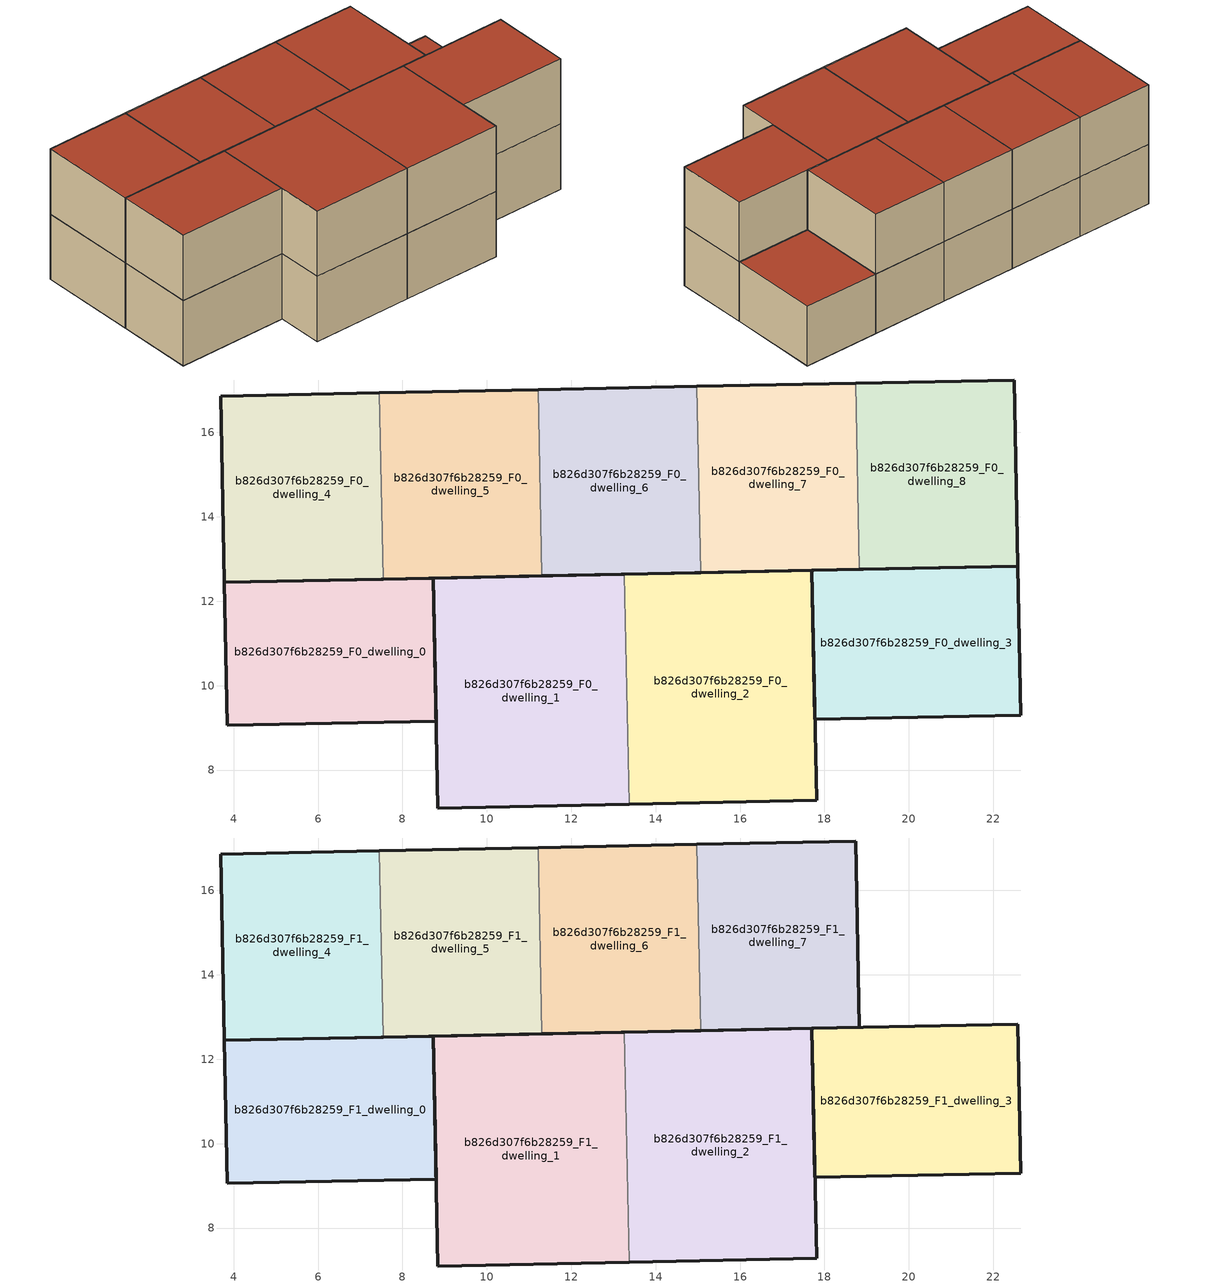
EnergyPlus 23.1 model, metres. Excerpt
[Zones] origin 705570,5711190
b826d307f6b28259_F0_dwelling_0
 floor ground (EU_floor_Construction): 8.8,9.16 8.73,12.55 3.78,12.45 3.85,9.06 z0
 wall outside (EU_wall_Construction): 8.73,12.55 8.8,9.16 3.85,9.06 3.78,12.45 8.73,12.55 z0:3
b826d307f6b28259_F0_dwelling_1
 floor ground (EU_floor_Construction): 13.37,7.19 13.26,12.64 8.73,12.55 8.84,7.1 z0
 wall outside (EU_wall_Construction): 13.37,7.19 8.84,7.1 8.73,12.55 13.26,12.64 z0:3
 wall to b826d307f6b28259_F0_dwelling_2 (EU_wall_Construction): 13.26,12.64 13.37,7.19 z0:3
b826d307f6b28259_F0_dwelling_2
 floor ground (EU_floor_Construction): 17.81,7.29 17.7,12.73 13.26,12.64 13.37,7.19 z0
 wall outside (EU_wall_Construction): 13.26,12.64 17.7,12.73 17.81,7.29 13.37,7.19 z0:3
b826d307f6b28259_F0_dwelling_3
 floor ground (EU_floor_Construction): 22.65,9.3 22.58,12.83 17.7,12.73 17.77,9.2 z0
 wall outside (EU_wall_Construction): 22.58,12.83 22.65,9.3 17.77,9.2 17.7,12.73 22.58,12.83 z0:3
b826d307f6b28259_F0_dwelling_4
 floor ground (EU_floor_Construction): 7.54,12.53 7.45,16.93 3.69,16.86 3.78,12.45 z0
 wall outside (EU_wall_Construction): 7.54,12.53 3.78,12.45 3.69,16.86 7.45,16.93 z0:3
 wall to b826d307f6b28259_F0_dwelling_5 (EU_wall_Construction): 7.45,16.93 7.54,12.53 z0:3
b826d307f6b28259_F0_dwelling_5
 floor ground (EU_floor_Construction): 11.3,12.6 11.21,17.01 7.45,16.93 7.54,12.53 z0
 wall outside (EU_wall_Construction): 11.3,12.6 7.54,12.53 / 7.45,16.93 11.21,17.01 z0:3
 wall to b826d307f6b28259_F0_dwelling_6 (EU_wall_Construction): 11.21,17.01 11.3,12.6 z0:3
b826d307f6b28259_F0_dwelling_6
 floor ground (EU_floor_Construction): 15.06,12.68 14.97,17.09 11.21,17.01 11.3,12.6 z0
 wall outside (EU_wall_Construction): 15.06,12.68 11.3,12.6 / 11.21,17.01 14.97,17.09 z0:3
 wall to b826d307f6b28259_F0_dwelling_7 (EU_wall_Construction): 14.97,17.09 15.06,12.68 z0:3
b826d307f6b28259_F0_dwelling_7
 floor ground (EU_floor_Construction): 18.82,12.75 18.73,17.17 14.97,17.09 15.06,12.68 z0
 wall outside (EU_wall_Construction): 18.82,12.75 15.06,12.68 / 14.97,17.09 18.73,17.17 z0:3
 wall to b826d307f6b28259_F0_dwelling_8 (EU_wall_Construction): 18.73,17.17 18.82,12.75 z0:3
b826d307f6b28259_F0_dwelling_8
 floor ground (EU_floor_Construction): 22.58,12.83 22.5,17.24 18.73,17.17 18.82,12.75 z0
 wall outside (EU_wall_Construction): 18.73,17.17 22.5,17.24 22.58,12.83 18.82,12.75 z0:3
 roof outside (EU_roof_Construction): 22.5,17.24 22.58,12.83 18.82,12.75 18.73,17.17 z3
b826d307f6b28259_F1_dwelling_0
 floor to b826d307f6b28259_F0_dwelling_0 (EU_floor_Construction): 8.8,9.16 8.73,12.55 3.78,12.45 3.85,9.06 z3
 wall outside (EU_wall_Construction): 8.73,12.55 8.8,9.16 3.85,9.06 3.78,12.45 8.73,12.55 z3:6
 roof outside (EU_roof_Construction): 8.73,12.55 8.8,9.16 3.85,9.06 3.78,12.45 z6
b826d307f6b28259_F1_dwelling_1
 floor to b826d307f6b28259_F0_dwelling_1 (EU_floor_Construction): 13.37,7.19 13.26,12.64 8.73,12.55 8.84,7.1 z3
 wall outside (EU_wall_Construction): 13.37,7.19 8.84,7.1 8.73,12.55 13.26,12.64 z3:6
 wall to b826d307f6b28259_F1_dwelling_2 (EU_wall_Construction): 13.26,12.64 13.37,7.19 z3:6
 roof outside (EU_roof_Construction): 13.26,12.64 13.37,7.19 8.84,7.1 8.73,12.55 z6
b826d307f6b28259_F1_dwelling_2
 floor to b826d307f6b28259_F0_dwelling_2 (EU_floor_Construction): 17.81,7.29 17.7,12.73 13.26,12.64 13.37,7.19 z3
 wall outside (EU_wall_Construction): 13.26,12.64 17.7,12.73 17.81,7.29 13.37,7.19 z3:6
 roof outside (EU_roof_Construction): 17.7,12.73 17.81,7.29 13.37,7.19 13.26,12.64 z6
b826d307f6b28259_F1_dwelling_3
 floor to b826d307f6b28259_F0_dwelling_3 (EU_floor_Construction): 22.65,9.3 22.58,12.83 17.7,12.73 17.77,9.2 z3
 wall outside (EU_wall_Construction): 22.58,12.83 22.65,9.3 17.77,9.2 17.7,12.73 22.58,12.83 z3:6
 roof outside (EU_roof_Construction): 22.58,12.83 22.65,9.3 17.77,9.2 17.7,12.73 z6
b826d307f6b28259_F1_dwelling_4
 floor to b826d307f6b28259_F0_dwelling_4 (EU_floor_Construction): 7.54,12.53 7.45,16.93 3.69,16.86 3.78,12.45 z3
 wall outside (EU_wall_Construction): 7.54,12.53 3.78,12.45 3.69,16.86 7.45,16.93 z3:6
 wall to b826d307f6b28259_F1_dwelling_5 (EU_wall_Construction): 7.45,16.93 7.54,12.53 z3:6
 roof outside (EU_roof_Construction): 7.45,16.93 7.54,12.53 3.78,12.45 3.69,16.86 z6
b826d307f6b28259_F1_dwelling_5
 floor to b826d307f6b28259_F0_dwelling_5 (EU_floor_Construction): 11.3,12.6 11.21,17.01 7.45,16.93 7.54,12.53 z3
 wall outside (EU_wall_Construction): 11.3,12.6 7.54,12.53 / 7.45,16.93 11.21,17.01 z3:6
 wall to b826d307f6b28259_F1_dwelling_6 (EU_wall_Construction): 11.21,17.01 11.3,12.6 z3:6
 roof outside (EU_roof_Construction): 11.21,17.01 11.3,12.6 7.54,12.53 7.45,16.93 z6
b826d307f6b28259_F1_dwelling_6
 floor to b826d307f6b28259_F0_dwelling_6 (EU_floor_Construction): 15.06,12.68 14.97,17.09 11.21,17.01 11.3,12.6 z3
 wall outside (EU_wall_Construction): 15.06,12.68 11.3,12.6 / 11.21,17.01 14.97,17.09 z3:6
 wall to b826d307f6b28259_F1_dwelling_7 (EU_wall_Construction): 14.97,17.09 15.06,12.68 z3:6
 roof outside (EU_roof_Construction): 14.97,17.09 15.06,12.68 11.3,12.6 11.21,17.01 z6
b826d307f6b28259_F1_dwelling_7
 floor to b826d307f6b28259_F0_dwelling_7 (EU_floor_Construction): 18.82,12.75 18.73,17.17 14.97,17.09 15.06,12.68 z3
 wall outside (EU_wall_Construction): 14.97,17.09 18.73,17.17 18.82,12.75 15.06,12.68 z3:6
 roof outside (EU_roof_Construction): 18.73,17.17 18.82,12.75 15.06,12.68 14.97,17.09 z6
[Building]
EU S2 Campaign: North Axis=0; Terrain=City; Solar Distribution=FullExterior
[Site:Location]
London: Latitude=51.5; Longitude=-0.5; Time Zone=0; Elevation=25
[SizingPeriod:WeatherFileDays]
AnnualSizingPeriod: Begin Month=1; Begin Day of Month=1; End Month=12; End Day of Month=31; Day of Week for Start Day=Monday; Use Weather File Daylight Saving Period=No; Use Weather File Rain and Snow Indicators=No
[MATERIAL]
EU_InternalMass_Material: Roughness=MediumRough; Thickness=0.1; Conductivity=1; Density=1800; Specific Heat=900; Thermal Absorptance=0.9; Solar Absorptance=0.7; Visible Absorptance=0.7
[MATERIAL:NOMASS] Roughness=MediumRough; Thermal Absorptance=0.9; Solar Absorptance=0.7; Visible Absorptance=0.7
Name | Thermal Resistance
EU_wall_NoMass | 1.04674
EU_roof_NoMass | 4.32442
EU_floor_NoMass | 2.04616
[CONSTRUCTION]
EU_wall_Construction: EU_wall_NoMass
EU_roof_Construction: EU_roof_NoMass
EU_floor_Construction: EU_floor_NoMass
EU_InternalMass_Construction: EU_InternalMass_Material
[ZONE] Type=1; Multiplier=1; Ceiling Height=autocalculate; Floor Area=autocalculate; Part of Total Floor Area=Yes
Name | Volume
b826d307f6b28259_F0_dwelling_0; b826d307f6b28259_F1_dwelling_0 | 50.3643
b826d307f6b28259_F0_dwelling_1; b826d307f6b28259_F1_dwelling_1 | 74.0823
b826d307f6b28259_F0_dwelling_2; b826d307f6b28259_F1_dwelling_2 | 72.6724
b826d307f6b28259_F0_dwelling_3; b826d307f6b28259_F1_dwelling_3 | 51.7749
b826d307f6b28259_F0_dwelling_4; b826d307f6b28259_F1_dwelling_4; b826d307f6b28259_F0_dwelling_7; b826d307f6b28259_F1_dwelling_7; b826d307f6b28259_F0_dwelling_8 | 49.7783
b826d307f6b28259_F0_dwelling_5; b826d307f6b28259_F1_dwelling_5 | 49.7791
b826d307f6b28259_F0_dwelling_6; b826d307f6b28259_F1_dwelling_6 | 49.7915
[INTERNALMASS] Construction=EU_InternalMass_Construction
Name | Zone or ZoneList | Surface Area
b826d307f6b28259_F0_dwelling_0_EU_InternalMass | b826d307f6b28259_F0_dwelling_0 | 16.7882
b826d307f6b28259_F0_dwelling_1_EU_InternalMass | b826d307f6b28259_F0_dwelling_1 | 24.6945
b826d307f6b28259_F0_dwelling_2_EU_InternalMass | b826d307f6b28259_F0_dwelling_2 | 24.2186
b826d307f6b28259_F0_dwelling_3_EU_InternalMass | b826d307f6b28259_F0_dwelling_3 | 17.2582
b826d307f6b28259_F0_dwelling_4_EU_InternalMass | b826d307f6b28259_F0_dwelling_4 | 16.5929
b826d307f6b28259_F0_dwelling_5_EU_InternalMass | b826d307f6b28259_F0_dwelling_5 | 16.5929
b826d307f6b28259_F0_dwelling_6_EU_InternalMass | b826d307f6b28259_F0_dwelling_6 | 16.5973
b826d307f6b28259_F0_dwelling_7_EU_InternalMass | b826d307f6b28259_F0_dwelling_7 | 16.5929
b826d307f6b28259_F0_dwelling_8_EU_InternalMass | b826d307f6b28259_F0_dwelling_8 | 16.5928
b826d307f6b28259_F1_dwelling_0_EU_InternalMass | b826d307f6b28259_F1_dwelling_0 | 16.7882
b826d307f6b28259_F1_dwelling_1_EU_InternalMass | b826d307f6b28259_F1_dwelling_1 | 24.6945
b826d307f6b28259_F1_dwelling_2_EU_InternalMass | b826d307f6b28259_F1_dwelling_2 | 24.2184
b826d307f6b28259_F1_dwelling_3_EU_InternalMass | b826d307f6b28259_F1_dwelling_3 | 17.2582
b826d307f6b28259_F1_dwelling_4_EU_InternalMass | b826d307f6b28259_F1_dwelling_4 | 21.8297
b826d307f6b28259_F1_dwelling_5_EU_InternalMass | b826d307f6b28259_F1_dwelling_5 | 19.6547
b826d307f6b28259_F1_dwelling_6_EU_InternalMass | b826d307f6b28259_F1_dwelling_6 | 19.9327
b826d307f6b28259_F1_dwelling_7_EU_InternalMass | b826d307f6b28259_F1_dwelling_7 | 21.5516
[OTHEREQUIPMENT] Fuel Type=Electricity; Design Level Calculation Method=Watts/Area; Power per Zone Floor Area=1; Fraction Latent=0; Fraction Radiant=0; Fraction Lost=0; Carbon Dioxide Generation Rate=0; EndUse Subcategory=EU_Step8_InternalGains
Name | Zone or ZoneList or Space or SpaceList | Schedule
EU_Step8_InternalGain_b826d307f6b28259_F0_dwelling_0_f000 | b826d307f6b28259_F0_dwelling_0 | EU_Step8_GainSchedule_b826d307f6b28259_F0_dwelling_0_f000
EU_Step8_InternalGain_b826d307f6b28259_F0_dwelling_1_f000 | b826d307f6b28259_F0_dwelling_1 | EU_Step8_GainSchedule_b826d307f6b28259_F0_dwelling_1_f000
EU_Step8_InternalGain_b826d307f6b28259_F0_dwelling_2_f000 | b826d307f6b28259_F0_dwelling_2 | EU_Step8_GainSchedule_b826d307f6b28259_F0_dwelling_2_f000
EU_Step8_InternalGain_b826d307f6b28259_F0_dwelling_3_f000 | b826d307f6b28259_F0_dwelling_3 | EU_Step8_GainSchedule_b826d307f6b28259_F0_dwelling_3_f000
EU_Step8_InternalGain_b826d307f6b28259_F0_dwelling_4_f000 | b826d307f6b28259_F0_dwelling_4 | EU_Step8_GainSchedule_b826d307f6b28259_F0_dwelling_4_f000
EU_Step8_InternalGain_b826d307f6b28259_F0_dwelling_5_f000 | b826d307f6b28259_F0_dwelling_5 | EU_Step8_GainSchedule_b826d307f6b28259_F0_dwelling_5_f000
EU_Step8_InternalGain_b826d307f6b28259_F0_dwelling_6_f000 | b826d307f6b28259_F0_dwelling_6 | EU_Step8_GainSchedule_b826d307f6b28259_F0_dwelling_6_f000
EU_Step8_InternalGain_b826d307f6b28259_F0_dwelling_7_f000 | b826d307f6b28259_F0_dwelling_7 | EU_Step8_GainSchedule_b826d307f6b28259_F0_dwelling_7_f000
EU_Step8_InternalGain_b826d307f6b28259_F0_dwelling_8_f000 | b826d307f6b28259_F0_dwelling_8 | EU_Step8_GainSchedule_b826d307f6b28259_F0_dwelling_8_f000
EU_Step8_InternalGain_b826d307f6b28259_F1_dwelling_0_f000 | b826d307f6b28259_F1_dwelling_0 | EU_Step8_GainSchedule_b826d307f6b28259_F1_dwelling_0_f000
EU_Step8_InternalGain_b826d307f6b28259_F1_dwelling_1_f000 | b826d307f6b28259_F1_dwelling_1 | EU_Step8_GainSchedule_b826d307f6b28259_F1_dwelling_1_f000
EU_Step8_InternalGain_b826d307f6b28259_F1_dwelling_2_f000 | b826d307f6b28259_F1_dwelling_2 | EU_Step8_GainSchedule_b826d307f6b28259_F1_dwelling_2_f000
EU_Step8_InternalGain_b826d307f6b28259_F1_dwelling_3_f000 | b826d307f6b28259_F1_dwelling_3 | EU_Step8_GainSchedule_b826d307f6b28259_F1_dwelling_3_f000
EU_Step8_InternalGain_b826d307f6b28259_F1_dwelling_4_f000 | b826d307f6b28259_F1_dwelling_4 | EU_Step8_GainSchedule_b826d307f6b28259_F1_dwelling_4_f000
EU_Step8_InternalGain_b826d307f6b28259_F1_dwelling_5_f000 | b826d307f6b28259_F1_dwelling_5 | EU_Step8_GainSchedule_b826d307f6b28259_F1_dwelling_5_f000
EU_Step8_InternalGain_b826d307f6b28259_F1_dwelling_6_f000 | b826d307f6b28259_F1_dwelling_6 | EU_Step8_GainSchedule_b826d307f6b28259_F1_dwelling_6_f000
EU_Step8_InternalGain_b826d307f6b28259_F1_dwelling_7_f000 | b826d307f6b28259_F1_dwelling_7 | EU_Step8_GainSchedule_b826d307f6b28259_F1_dwelling_7_f000
[ZONEVENTILATION:DESIGNFLOWRATE] Schedule=EU_AlwaysOn; Design Flow Rate Calculation Method=AirChanges/Hour; Air Changes per Hour=0.488719; Ventilation Type=Natural; Fan Pressure Rise=0; Fan Total Efficiency=1; Constant Term Coefficient=1; Temperature Term Coefficient=0; Velocity Term Coefficient=0; Velocity Squared Term Coefficient=0; Minimum Indoor Temperature=-100; Maximum Indoor Temperature=100; Delta Temperature=-100; Minimum Outdoor Temperature=-100; Maximum Outdoor Temperature=100; Maximum Wind Speed=40
Name | Zone or ZoneList or Space or SpaceList
EU_ConstantAir_b826d307f6b28259_F0_dwelling_0 | b826d307f6b28259_F0_dwelling_0
EU_ConstantAir_b826d307f6b28259_F0_dwelling_1 | b826d307f6b28259_F0_dwelling_1
EU_ConstantAir_b826d307f6b28259_F0_dwelling_2 | b826d307f6b28259_F0_dwelling_2
EU_ConstantAir_b826d307f6b28259_F0_dwelling_3 | b826d307f6b28259_F0_dwelling_3
EU_ConstantAir_b826d307f6b28259_F0_dwelling_4 | b826d307f6b28259_F0_dwelling_4
EU_ConstantAir_b826d307f6b28259_F0_dwelling_5 | b826d307f6b28259_F0_dwelling_5
EU_ConstantAir_b826d307f6b28259_F0_dwelling_6 | b826d307f6b28259_F0_dwelling_6
EU_ConstantAir_b826d307f6b28259_F0_dwelling_7 | b826d307f6b28259_F0_dwelling_7
EU_ConstantAir_b826d307f6b28259_F0_dwelling_8 | b826d307f6b28259_F0_dwelling_8
EU_ConstantAir_b826d307f6b28259_F1_dwelling_0 | b826d307f6b28259_F1_dwelling_0
EU_ConstantAir_b826d307f6b28259_F1_dwelling_1 | b826d307f6b28259_F1_dwelling_1
EU_ConstantAir_b826d307f6b28259_F1_dwelling_2 | b826d307f6b28259_F1_dwelling_2
EU_ConstantAir_b826d307f6b28259_F1_dwelling_3 | b826d307f6b28259_F1_dwelling_3
EU_ConstantAir_b826d307f6b28259_F1_dwelling_4 | b826d307f6b28259_F1_dwelling_4
EU_ConstantAir_b826d307f6b28259_F1_dwelling_5 | b826d307f6b28259_F1_dwelling_5
EU_ConstantAir_b826d307f6b28259_F1_dwelling_6 | b826d307f6b28259_F1_dwelling_6
EU_ConstantAir_b826d307f6b28259_F1_dwelling_7 | b826d307f6b28259_F1_dwelling_7
[HVACTEMPLATE:THERMOSTAT] Constant Heating Setpoint=20; Constant Cooling Setpoint=50
EU_HeatOnly_b826d307f6b28259_F0_dwelling_0; EU_HeatOnly_b826d307f6b28259_F0_dwelling_1; EU_HeatOnly_b826d307f6b28259_F0_dwelling_2; EU_HeatOnly_b826d307f6b28259_F0_dwelling_3; EU_HeatOnly_b826d307f6b28259_F0_dwelling_4; EU_HeatOnly_b826d307f6b28259_F0_dwelling_5; EU_HeatOnly_b826d307f6b28259_F0_dwelling_6; EU_HeatOnly_b826d307f6b28259_F0_dwelling_7; EU_HeatOnly_b826d307f6b28259_F0_dwelling_8; EU_HeatOnly_b826d307f6b28259_F1_dwelling_0; EU_HeatOnly_b826d307f6b28259_F1_dwelling_1; EU_HeatOnly_b826d307f6b28259_F1_dwelling_2; EU_HeatOnly_b826d307f6b28259_F1_dwelling_3; EU_HeatOnly_b826d307f6b28259_F1_dwelling_4; EU_HeatOnly_b826d307f6b28259_F1_dwelling_5; EU_HeatOnly_b826d307f6b28259_F1_dwelling_6; EU_HeatOnly_b826d307f6b28259_F1_dwelling_7
[HVACTEMPLATE:ZONE:IDEALLOADSAIRSYSTEM] System Availability Schedule=EU_AlwaysOn; Maximum Heating Supply Air Temperature=50; Minimum Cooling Supply Air Temperature=13; Maximum Heating Supply Air Humidity Ratio=0.0156; Minimum Cooling Supply Air Humidity Ratio=0.0077; Heating Limit=NoLimit; Cooling Limit=NoLimit; Heating Availability Schedule=EU_AlwaysOn; Cooling Availability Schedule=EU_CoolingOff; Dehumidification Control Type=ConstantSensibleHeatRatio; Cooling Sensible Heat Ratio=0.7; Dehumidification Setpoint=60; Humidification Control Type=None; Humidification Setpoint=30; Outdoor Air Method=None; Outdoor Air Flow Rate per Person=0.00944; Outdoor Air Flow Rate per Zone Floor Area=0; Outdoor Air Flow Rate per Zone=0; Demand Controlled Ventilation Type=None; Outdoor Air Economizer Type=NoEconomizer; Heat Recovery Type=None; Sensible Heat Recovery Effectiveness=0.7; Latent Heat Recovery Effectiveness=0.65
Name | Template Thermostat
b826d307f6b28259_F0_dwelling_0 | EU_HeatOnly_b826d307f6b28259_F0_dwelling_0
b826d307f6b28259_F0_dwelling_1 | EU_HeatOnly_b826d307f6b28259_F0_dwelling_1
b826d307f6b28259_F0_dwelling_2 | EU_HeatOnly_b826d307f6b28259_F0_dwelling_2
b826d307f6b28259_F0_dwelling_3 | EU_HeatOnly_b826d307f6b28259_F0_dwelling_3
b826d307f6b28259_F0_dwelling_4 | EU_HeatOnly_b826d307f6b28259_F0_dwelling_4
b826d307f6b28259_F0_dwelling_5 | EU_HeatOnly_b826d307f6b28259_F0_dwelling_5
b826d307f6b28259_F0_dwelling_6 | EU_HeatOnly_b826d307f6b28259_F0_dwelling_6
b826d307f6b28259_F0_dwelling_7 | EU_HeatOnly_b826d307f6b28259_F0_dwelling_7
b826d307f6b28259_F0_dwelling_8 | EU_HeatOnly_b826d307f6b28259_F0_dwelling_8
b826d307f6b28259_F1_dwelling_0 | EU_HeatOnly_b826d307f6b28259_F1_dwelling_0
b826d307f6b28259_F1_dwelling_1 | EU_HeatOnly_b826d307f6b28259_F1_dwelling_1
b826d307f6b28259_F1_dwelling_2 | EU_HeatOnly_b826d307f6b28259_F1_dwelling_2
b826d307f6b28259_F1_dwelling_3 | EU_HeatOnly_b826d307f6b28259_F1_dwelling_3
b826d307f6b28259_F1_dwelling_4 | EU_HeatOnly_b826d307f6b28259_F1_dwelling_4
b826d307f6b28259_F1_dwelling_5 | EU_HeatOnly_b826d307f6b28259_F1_dwelling_5
b826d307f6b28259_F1_dwelling_6 | EU_HeatOnly_b826d307f6b28259_F1_dwelling_6
b826d307f6b28259_F1_dwelling_7 | EU_HeatOnly_b826d307f6b28259_F1_dwelling_7
[SIZING:ZONE] Zone Cooling Design Supply Air Temperature Input Method=SupplyAirTemperature; Zone Cooling Design Supply Air Temperature=13; Zone Heating Design Supply Air Temperature Input Method=SupplyAirTemperature; Zone Heating Design Supply Air Temperature=50; Zone Cooling Design Supply Air Humidity Ratio=0.008; Zone Heating Design Supply Air Humidity Ratio=0.008; Cooling Design Air Flow Method=DesignDay; Cooling Design Air Flow Rate=0; Cooling Minimum Air Flow per Zone Floor Area=0.000762; Cooling Minimum Air Flow=0; Cooling Minimum Air Flow Fraction=0.2; Heating Design Air Flow Method=DesignDay; Heating Design Air Flow Rate=0; Heating Maximum Air Flow per Zone Floor Area=0.002032; Heating Maximum Air Flow=0.141576; Heating Maximum Air Flow Fraction=0.3; Account for Dedicated Outdoor Air System=No; Dedicated Outdoor Air System Control Strategy=NeutralSupplyAir; Dedicated Outdoor Air Low Setpoint Temperature for Design=autosize; Dedicated Outdoor Air High Setpoint Temperature for Design=autosize; Zone Load Sizing Method=Sensible Load Only No Latent Load; Zone Latent Cooling Design Supply Air Humidity Ratio Input Method=HumidityRatioDifference; Zone Cooling Design Supply Air Humidity Ratio Difference=0.005; Zone Latent Heating Design Supply Air Humidity Ratio Input Method=HumidityRatioDifference; Zone Humidification Design Supply Air Humidity Ratio Difference=0.005
b826d307f6b28259_F0_dwelling_0; b826d307f6b28259_F0_dwelling_1; b826d307f6b28259_F0_dwelling_2; b826d307f6b28259_F0_dwelling_3; b826d307f6b28259_F0_dwelling_4; b826d307f6b28259_F0_dwelling_5; b826d307f6b28259_F0_dwelling_6; b826d307f6b28259_F0_dwelling_7; b826d307f6b28259_F0_dwelling_8; b826d307f6b28259_F1_dwelling_0; b826d307f6b28259_F1_dwelling_1; b826d307f6b28259_F1_dwelling_2; b826d307f6b28259_F1_dwelling_3; b826d307f6b28259_F1_dwelling_4; b826d307f6b28259_F1_dwelling_5; b826d307f6b28259_F1_dwelling_6; b826d307f6b28259_F1_dwelling_7
[SCHEDULE:CONSTANT]
Name | Hourly Value
EU_AlwaysOn | 1
EU_CoolingOff | 0
[SCHEDULE:FILE] Column Number=1; Rows to Skip at Top=0; Number of Hours of Data=8760; Column Separator=Comma; Interpolate to Timestep=No; Minutes per Item=60; Adjust Schedule for Daylight Savings=Yes
Name | File
EU_Step8_GainSchedule_b826d307f6b28259_F0_dwelling_0_f000 | ../../schedules/b826d307f6b28259/b826d307f6b28259_F0_dwelling_0_f000_gain.csv
EU_Step8_GainSchedule_b826d307f6b28259_F0_dwelling_1_f000 | ../../schedules/b826d307f6b28259/b826d307f6b28259_F0_dwelling_1_f000_gain.csv
EU_Step8_GainSchedule_b826d307f6b28259_F0_dwelling_2_f000 | ../../schedules/b826d307f6b28259/b826d307f6b28259_F0_dwelling_2_f000_gain.csv
EU_Step8_GainSchedule_b826d307f6b28259_F0_dwelling_3_f000 | ../../schedules/b826d307f6b28259/b826d307f6b28259_F0_dwelling_3_f000_gain.csv
EU_Step8_GainSchedule_b826d307f6b28259_F0_dwelling_4_f000 | ../../schedules/b826d307f6b28259/b826d307f6b28259_F0_dwelling_4_f000_gain.csv
EU_Step8_GainSchedule_b826d307f6b28259_F0_dwelling_5_f000 | ../../schedules/b826d307f6b28259/b826d307f6b28259_F0_dwelling_5_f000_gain.csv
EU_Step8_GainSchedule_b826d307f6b28259_F0_dwelling_6_f000 | ../../schedules/b826d307f6b28259/b826d307f6b28259_F0_dwelling_6_f000_gain.csv
EU_Step8_GainSchedule_b826d307f6b28259_F0_dwelling_7_f000 | ../../schedules/b826d307f6b28259/b826d307f6b28259_F0_dwelling_7_f000_gain.csv
EU_Step8_GainSchedule_b826d307f6b28259_F0_dwelling_8_f000 | ../../schedules/b826d307f6b28259/b826d307f6b28259_F0_dwelling_8_f000_gain.csv
EU_Step8_GainSchedule_b826d307f6b28259_F1_dwelling_0_f000 | ../../schedules/b826d307f6b28259/b826d307f6b28259_F1_dwelling_0_f000_gain.csv
EU_Step8_GainSchedule_b826d307f6b28259_F1_dwelling_1_f000 | ../../schedules/b826d307f6b28259/b826d307f6b28259_F1_dwelling_1_f000_gain.csv
EU_Step8_GainSchedule_b826d307f6b28259_F1_dwelling_2_f000 | ../../schedules/b826d307f6b28259/b826d307f6b28259_F1_dwelling_2_f000_gain.csv
EU_Step8_GainSchedule_b826d307f6b28259_F1_dwelling_3_f000 | ../../schedules/b826d307f6b28259/b826d307f6b28259_F1_dwelling_3_f000_gain.csv
EU_Step8_GainSchedule_b826d307f6b28259_F1_dwelling_4_f000 | ../../schedules/b826d307f6b28259/b826d307f6b28259_F1_dwelling_4_f000_gain.csv
EU_Step8_GainSchedule_b826d307f6b28259_F1_dwelling_5_f000 | ../../schedules/b826d307f6b28259/b826d307f6b28259_F1_dwelling_5_f000_gain.csv
EU_Step8_GainSchedule_b826d307f6b28259_F1_dwelling_6_f000 | ../../schedules/b826d307f6b28259/b826d307f6b28259_F1_dwelling_6_f000_gain.csv
EU_Step8_GainSchedule_b826d307f6b28259_F1_dwelling_7_f000 | ../../schedules/b826d307f6b28259/b826d307f6b28259_F1_dwelling_7_f000_gain.csv
